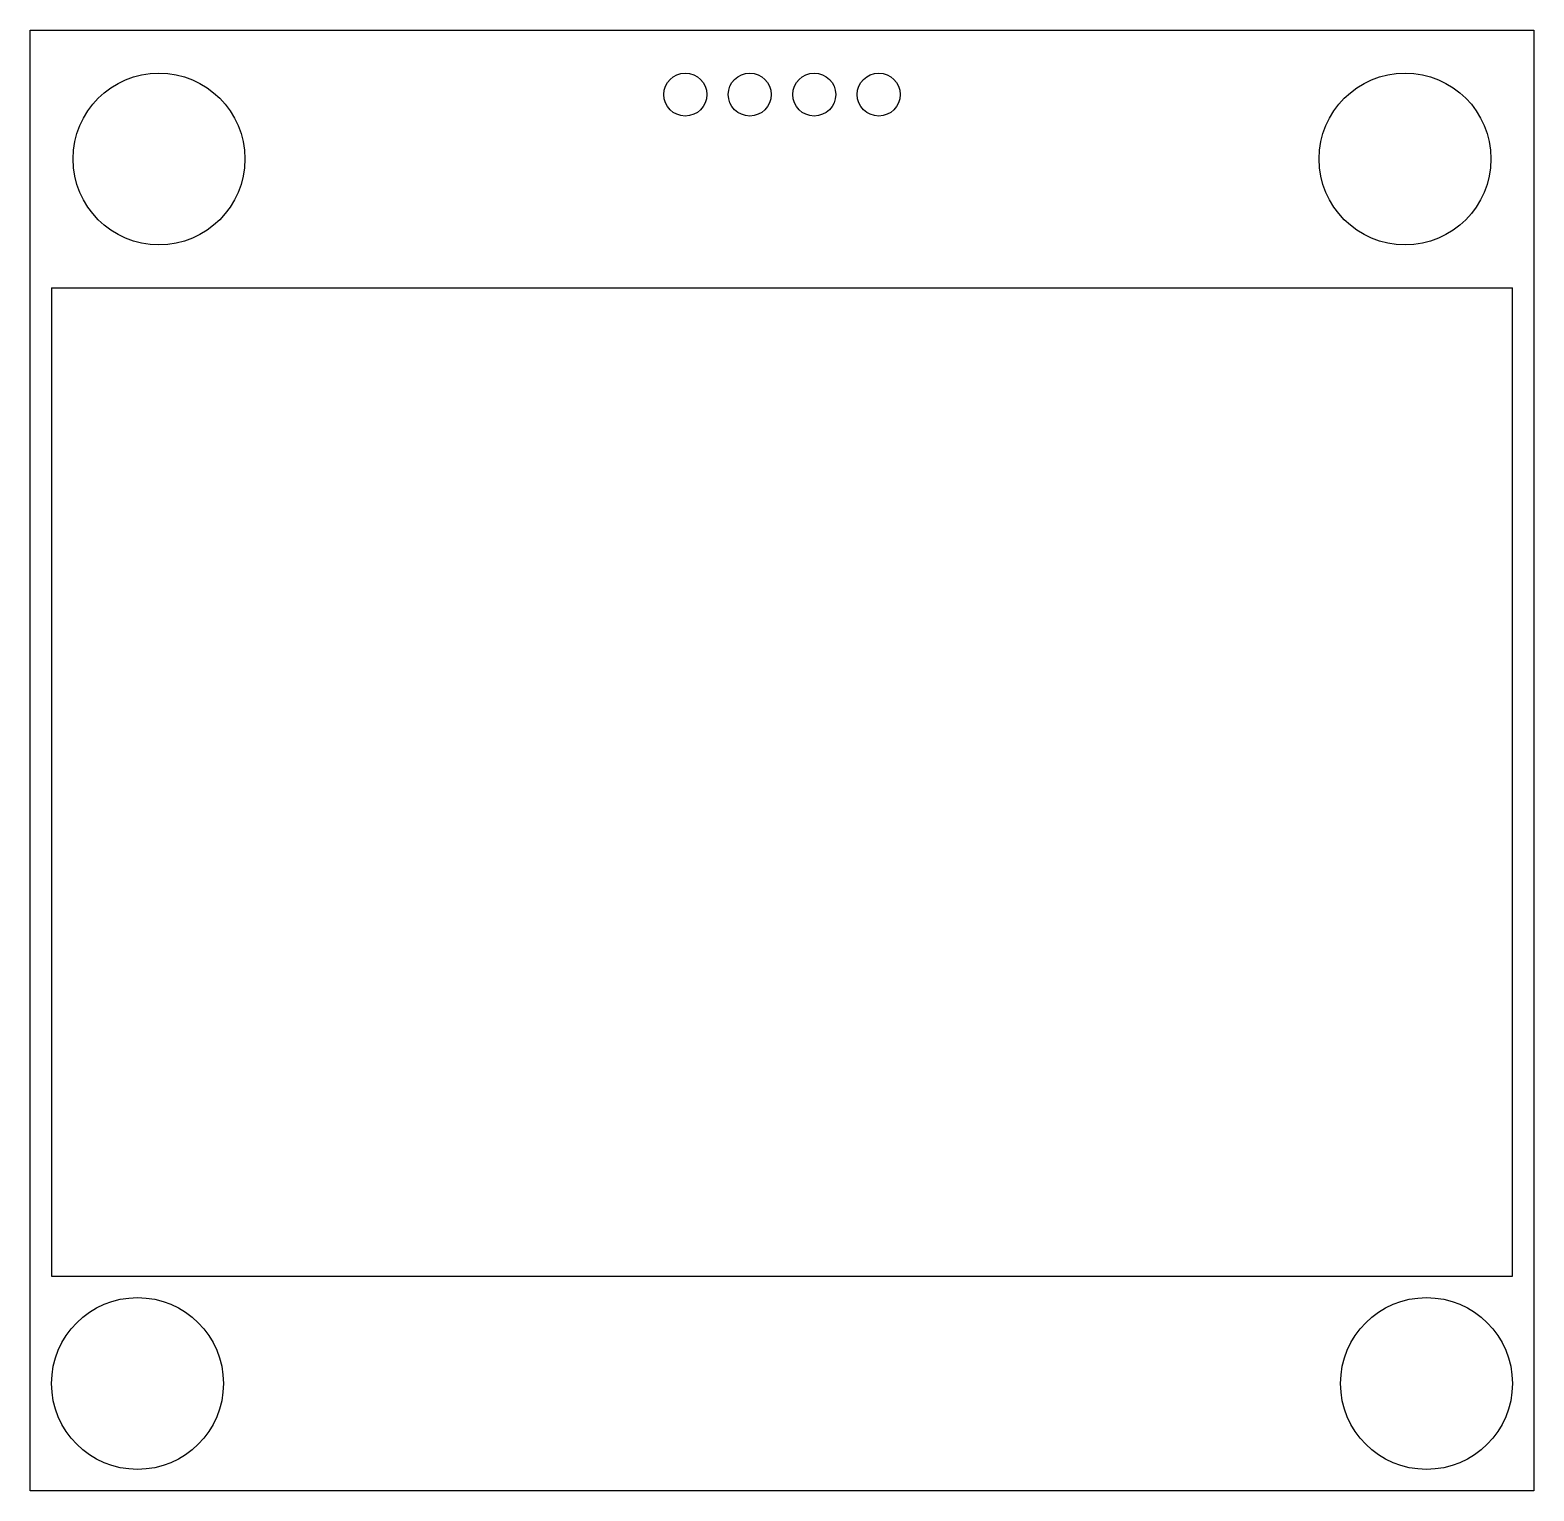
# Model space of a CAD drawing. Header units: millimetres. Extents: x 2580 to 2615, y 1862.6 to 1896.6.
import ezdxf

# ---------------------------------------------------------------- set-up
doc = ezdxf.new("R2010")
doc.units = ezdxf.units.MM

# ---------------------------------------------------------------- blocks, each defined once
blk = doc.blocks.new('*U2')
blk.add_circle((0, 0), 0.5)
blk = doc.blocks.new('*U3')
at = {"color": 0, "linetype": 'ByBlock', "lineweight": -2, "transparency": 16777216}
for p in [(0, 0), (1.5, 0), (3, 0), (4.5, 0)]:
    blk.add_blockref('*U2', p, dxfattribs=at)

msp = doc.modelspace()

# ---------------------------------------------------------------- linework, layer by layer
for p, q in [((2580.462, 1890.553), (2580.462, 1867.553)), ((2614.462, 1867.553), (2614.462, 1890.553)), ((2580.462, 1867.553), (2614.462, 1867.553))]:
    msp.add_line(p, q)
msp.add_lwpolyline([(2579.962, 1896.553), (2614.962, 1896.553), (2614.962, 1862.553), (2579.962, 1862.553)], close=True)
msp.add_lwpolyline([(2580.462, 1890.553), (2614.462, 1890.553)])
for centre in [(2582.962, 1893.553), (2611.962, 1893.553), (2582.462, 1865.053), (2612.462, 1865.053)]:
    msp.add_circle(centre, 2)

# ---------------------------------------------------------------- block references
msp.add_blockref('*U3', (2595.212, 1895.053))

doc.saveas('drawing.dxf')
